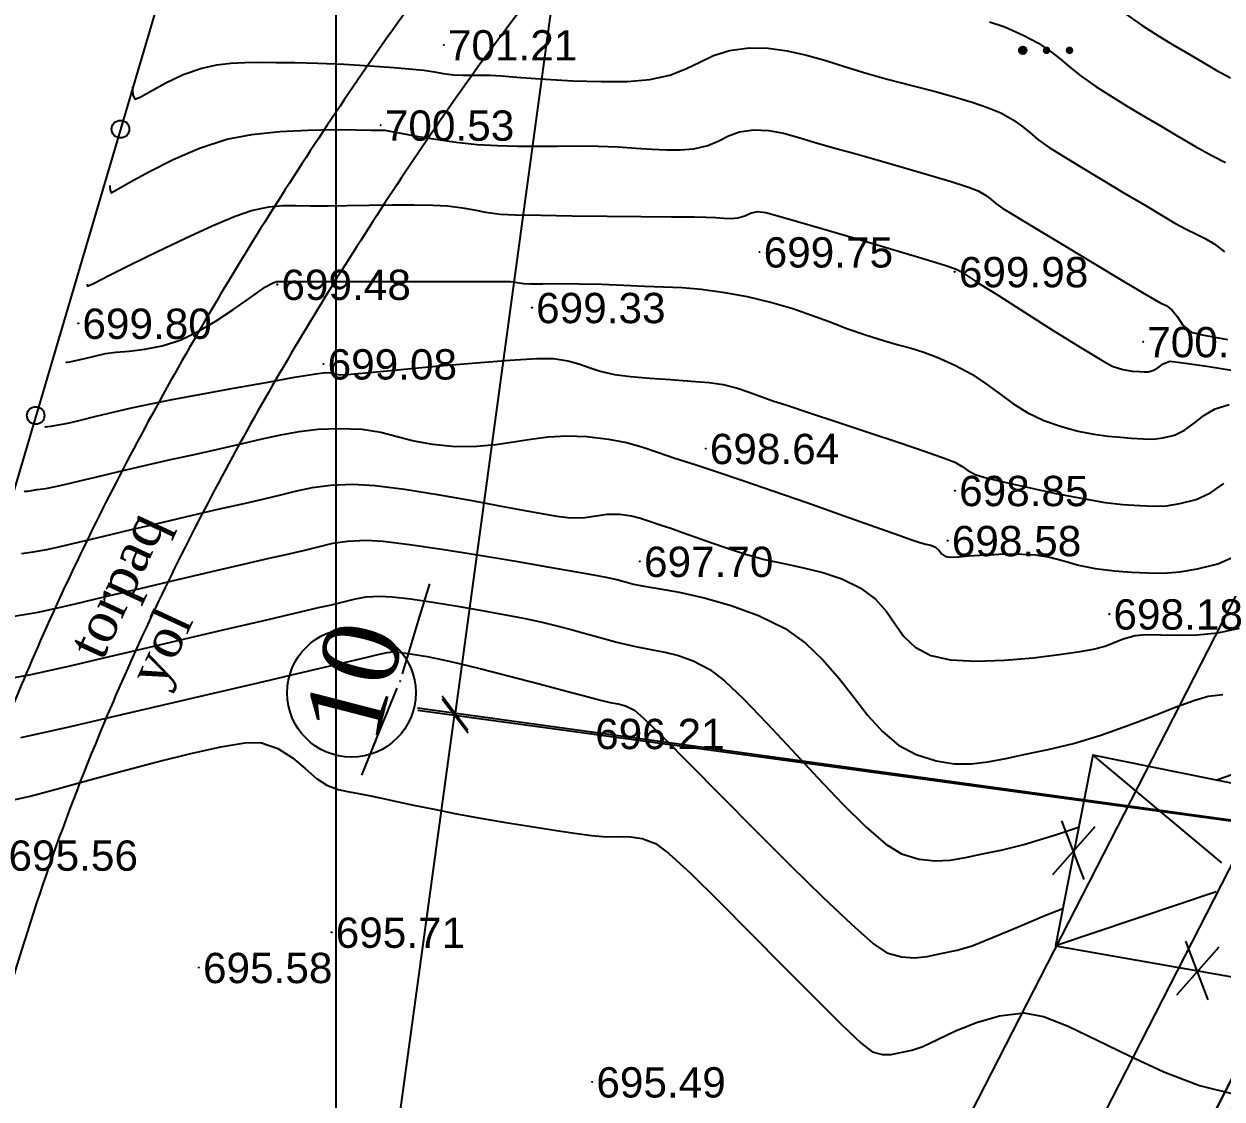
# Model space of a CAD drawing. Header units: feet. Extents: x 3381 to 683417, y 675186 to 4372291.
# Drawn here: x 682630.86 to 682670.4, y 4372001.11 to 4372036.58 of the extents above; entities that cross this region are included whole.
import ezdxf

# ---------------------------------------------------------------- set-up
doc = ezdxf.new("R2010")
doc.units = ezdxf.units.FT
doc.header["$MEASUREMENT"] = 0
doc.header["$PDMODE"] = 34
doc.header["$PDSIZE"] = 0.01
doc.linetypes.add('ACAD_ISO02W100', pattern=[15, 12, -3])
doc.linetypes.add('DUZ', pattern=[0])
doc.layers.get('0').update_dxf_attribs({"linetype": 'CONTINUOUS'})
doc.layers.get('Defpoints').update_dxf_attribs({"linetype": 'CONTINUOUS'})
for name, color, linetype in [('0_Point_Height', 2, 'CONTINUOUS'), ('0_Point_Point', 7, 'CONTINUOUS'), ('col bitkisi', 7, 'CONTINUOUS'), ('Layer8', 7, 'CONTINUOUS'), ('Lep-Stolb', 7, 'CONTINUOUS'), ('Yazilar', 7, 'CONTINUOUS')]:
    doc.layers.add(name, color=color, linetype=linetype)
for name, color, linetype, lineweight in [('ANA HORIZONTAL', 24, 'CONTINUOUS', 30), ('das tikili', 5, 'CONTINUOUS', 0), ('HORIZANTAL', 24, 'CONTINUOUS', 13), ('km setka', 170, 'CONTINUOUS', 15)]:
    doc.layers.add(name, color=color, linetype=linetype, lineweight=lineweight)
doc.styles.get("Standard").update_dxf_attribs({"font": 'arial.ttf', "height": 1.5})
doc.styles.add('style5', font='arialazlat.ttf', dxfattribs={"height": 400})
doc.dimstyles.new('ISO-25', dxfattribs={"dimtxt": 1.5, "dimasz": 1, "dimexe": 1.25, "dimexo": 0.625, "dimtad": 1, "dimtxsty": 'Standard', "dimblk": 'OBLIQUE', "dimcen": 2.5, "dimadec": 0, "dimazin": 0, "dimtfac": 1, "dimtmove": 0, "dimatfit": 3, "dimldrblk": 'OBLIQUE', "dimfxl": 1, "dimarcsym": 0})

# ---------------------------------------------------------------- blocks, each defined once
blk = doc.blocks.new('_Oblique')
at = {"color": 0, "linetype": 'ByBlock', "lineweight": -2}
blk.add_line((-0.5, -0.5), (0.5, 0.5), dxfattribs=at)
blk = doc.blocks.new('*D50')
at = {"color": 0, "lineweight": -2, "transparency": 16777216}
for p, q in [((682682.185, 4372025.104), (682678.574, 4372026.952)), ((682679.687, 4372026.383), (682636.687, 4371942.383)), ((682639.185, 4371941.104), (682635.574, 4371942.952))]:
    blk.add_line(p, q, dxfattribs=at)
at = {"layer": 'Defpoints', "color": 0, "lineweight": 30, "transparency": 16777216}
for p in [(682682.741, 4372024.819), (682636.687, 4371942.383), (682639.741, 4371940.819)]:
    blk.add_point(p, dxfattribs=at)
at = {"color": 0, "lineweight": -2, "transparency": 16777216}
for p, rotation in [((682679.687, 4372026.383), 62.89187712919826), ((682636.687, 4371942.383), 242.8918771291982)]:
    blk.add_blockref('_Oblique', p, dxfattribs=dict(at, rotation=rotation))
at = {"color": 0, "lineweight": 25, "transparency": 16777216, "insert": (682656.475, 4371984.388), "char_height": 1.5, "attachment_point": 5, "rotation": 62.8919}
blk.add_mtext('94,37', dxfattribs=at)
blk = doc.blocks.new('*D72')
at = {"color": 0, "lineweight": -2, "transparency": 16777216}
blk.add_arc((682688.51, 4372009.063), 6.03, 352.2233, 82.2234, dxfattribs=at)
at = {"layer": 'Defpoints', "color": 0, "lineweight": 30, "transparency": 16777216}
for p in [(682698.402, 4372081.499), (682663.719, 4372012.448), (682694.092, 4372011.343), (682698.913, 4372007.642), (682685.859, 4371989.653)]:
    blk.add_point(p, dxfattribs=at)
at = {"color": 0, "lineweight": -2, "transparency": 16777216}
for p, rotation in [((682689.326, 4372015.037), 172.2234362131967), ((682694.484, 4372008.247), 262.2232824030834)]:
    blk.add_blockref('_Oblique', p, dxfattribs=dict(at, rotation=rotation))
at = {"color": 0, "lineweight": 25, "transparency": 16777216, "insert": (682694.419, 4372013.551), "char_height": 1.5, "attachment_point": 5, "rotation": 307.2234}
blk.add_mtext('90°', dxfattribs=at)
blk = doc.blocks.new('*D26')
at = {"color": 0, "lineweight": -2, "transparency": 16777216}
for p, q in [((682677.794, 4372016.966), (682670.881, 4372020.505)), ((682636.947, 4371951.473), (682671.994, 4372019.936)), ((682642.748, 4371948.503), (682635.834, 4371952.042))]:
    blk.add_line(p, q, dxfattribs=at)
at = {"layer": 'Defpoints', "color": 0, "lineweight": 30, "transparency": 16777216}
for p in [(682671.994, 4372019.936), (682678.351, 4372016.681), (682643.304, 4371948.218)]:
    blk.add_point(p, dxfattribs=at)
at = {"color": 0, "lineweight": -2, "transparency": 16777216}
for p, rotation in [((682671.994, 4372019.936), 62.89187712935262), ((682636.947, 4371951.473), 242.8918771293526)]:
    blk.add_blockref('_Oblique', p, dxfattribs=dict(at, rotation=rotation))
at = {"color": 0, "lineweight": 25, "transparency": 16777216, "insert": (682654.465, 4371988.746), "char_height": 1.5, "attachment_point": 5, "rotation": 62.8919}
blk.add_mtext('{\\fArial|b0|i0|c238|p34;77.0}', dxfattribs=at)
blk = doc.blocks.new('*D30')
at = {"color": 0, "lineweight": -2, "transparency": 16777216}
blk.add_arc((682678.63, 4372016.248), 3.912, 242.879, 352.9349, dxfattribs=at)
at = {"layer": 'Defpoints', "color": 0, "lineweight": 30, "transparency": 16777216}
for p in [(682678.63, 4372016.248), (682678.63, 4372016.248), (682679.28, 4372012.391), (682717.144, 4372011.474), (682643.941, 4371948.521)]:
    blk.add_point(p, dxfattribs=at)
at = {"color": 0, "lineweight": -2, "transparency": 16777216}
for p, rotation in [((682682.512, 4372015.767), 82.93491798850536), ((682676.847, 4372012.766), 152.8790077977503)]:
    blk.add_blockref('_Oblique', p, dxfattribs=dict(at, rotation=rotation))
at = {"color": 0, "lineweight": 25, "transparency": 16777216, "insert": (682679.809, 4372014.02), "char_height": 1.5, "attachment_point": 5, "rotation": 27.907}
blk.add_mtext('110°', dxfattribs=at)
blk = doc.blocks.new('*D36')
at = {"color": 0, "lineweight": -2, "transparency": 16777216}
for p, q in [((682638.923, 4371969.06), (682645.089, 4372013.838)), ((682694.618, 4372007.018), (682643.85, 4372014.008)), ((682688.453, 4371962.24), (682637.685, 4371969.23))]:
    blk.add_line(p, q, dxfattribs=at)
at = {"layer": 'Defpoints', "color": 0, "lineweight": 30, "transparency": 16777216}
for p in [(682645.089, 4372013.838), (682695.237, 4372006.933), (682689.072, 4371962.155)]:
    blk.add_point(p, dxfattribs=at)
at = {"color": 0, "lineweight": -2, "transparency": 16777216}
for p, rotation in [((682645.089, 4372013.838), 82.16029596032769), ((682638.923, 4371969.06), 262.1602959603277)]:
    blk.add_blockref('_Oblique', p, dxfattribs=dict(at, rotation=rotation))
at = {"color": 0, "lineweight": 25, "transparency": 16777216, "insert": (682640.494, 4371991.657), "char_height": 1.5, "attachment_point": 5, "rotation": 82.1603}
blk.add_mtext('45,2', dxfattribs=at)
blk = doc.blocks.new('*D37')
at = {"color": 0, "lineweight": -2, "transparency": 16777216}
for p, q in [((682645.096, 4372013.756), (682653.535, 4372075.79)), ((682693.059, 4372070.413), (682652.297, 4372075.959)), ((682684.62, 4372008.379), (682643.858, 4372013.925))]:
    blk.add_line(p, q, dxfattribs=at)
at = {"layer": 'Defpoints', "color": 0, "lineweight": 30, "transparency": 16777216}
for p in [(682653.535, 4372075.79), (682693.679, 4372070.329), (682685.239, 4372008.295)]:
    blk.add_point(p, dxfattribs=at)
at = {"color": 0, "lineweight": -2, "transparency": 16777216}
for p, rotation in [((682653.535, 4372075.79), 82.25296880644238), ((682645.096, 4372013.756), 262.2529688064424)]:
    blk.add_blockref('_Oblique', p, dxfattribs=dict(at, rotation=rotation))
at = {"color": 0, "lineweight": 25, "transparency": 16777216, "insert": (682647.938, 4372044.961), "char_height": 1.5, "attachment_point": 5, "rotation": 82.253}
blk.add_mtext('{\\fArial|b0|i0|c238|p34;62.50}', dxfattribs=at)

msp = doc.modelspace()

# ---------------------------------------------------------------- hatches: boundary and pattern name
at = {"lineweight": 25}
h = msp.add_hatch(dxfattribs=at)
h.set_pattern_fill('GRASS', color=3)
h.set_pattern_definition([(90, (1845.1116, -2920.28305), (-0.707106781, 0.707106781), [0.1875, -1.226713563]), (45, (1845.1116, -2920.283), (-0.70710678119, 0.70710678119), [0.1875, -0.8125]), (135, (1845.1116, -2920.283), (-0.70710678119, -0.70710678119), [0.1875, -0.8125])])
edge = h.paths.add_edge_path(flags=16)
edge.add_arc((682658.082, 4371956.212), 3.56, 0, 360)
edge = h.paths.add_edge_path()
edge.add_line((682660.874, 4371958.42), (682665.412, 4371957.812))
edge.add_line((682665.412, 4371957.812), (682665.799, 4371960.701))
edge.add_line((682665.799, 4371960.701), (682658.472, 4371961.691))
edge.add_line((682658.472, 4371961.691), (682660.613, 4371977.547))
edge.add_line((682660.613, 4371977.547), (682668.986, 4371976.416))
edge.add_line((682668.986, 4371976.416), (682669.713, 4371981.799))
edge.add_line((682669.713, 4371981.799), (682665.061, 4371982.471))
edge.add_line((682665.061, 4371982.471), (682665.875, 4371988.112))
edge.add_line((682665.875, 4371988.112), (682673.997, 4371986.959))
edge.add_line((682673.997, 4371986.959), (682677.743, 4372014.074))
edge.add_line((682677.743, 4372014.074), (682677.836, 4372014.764))
edge.add_line((682677.836, 4372014.764), (682677.566, 4372014.27))
edge.add_line((682677.566, 4372014.27), (682640.028, 4371940.941))
edge.add_line((682640.028, 4371940.941), (682731.623, 4371913.064))
edge.add_line((682731.623, 4371913.064), (682763.481, 4371993.705))
edge.add_line((682763.481, 4371993.705), (682756.37, 4371996.426))
edge.add_line((682756.37, 4371996.426), (682754.616, 4371991.842))
edge.add_line((682754.616, 4371991.842), (682746.252, 4371994.776))
edge.add_arc((682905.681, 4371929.891), 172.127, 157.85455, 159.31778)
edge.add_line((682744.647, 4371990.683), (682758.012, 4371988.887))
edge.add_line((682758.012, 4371988.887), (682757.27, 4371983.639))
edge.add_line((682757.27, 4371983.639), (682743.941, 4371985.446))
edge.add_arc((682744.241, 4371982.305), 3.155, 95.4615, 167.5925)
edge.add_line((682741.16, 4371982.983), (682741.16, 4371982.028))
edge.add_line((682741.16, 4371982.028), (682742.827, 4371982.421))
edge.add_line((682742.827, 4371982.421), (682748.418, 4371981.442))
edge.add_line((682748.418, 4371981.442), (682746.468, 4371968.259))
edge.add_line((682746.468, 4371968.259), (682746.249, 4371968.259))
edge.add_line((682746.249, 4371968.259), (682741.16, 4371968.976))
edge.add_line((682741.16, 4371968.976), (682741.771, 4371974.344))
edge.add_line((682741.771, 4371974.344), (682746.874, 4371973.645))
edge.add_line((682746.874, 4371973.645), (682747.225, 4371976.207))
edge.add_line((682747.225, 4371976.207), (682742.045, 4371976.917))
edge.add_line((682742.045, 4371976.917), (682742.641, 4371982.005))
edge.add_line((682742.641, 4371982.005), (682741.06, 4371981.796))
edge.add_line((682741.06, 4371981.796), (682739.004, 4371965.83))
edge.add_line((682739.004, 4371965.83), (682747.74, 4371964.621))
edge.add_line((682747.74, 4371964.621), (682746.909, 4371957.265))
edge.add_line((682746.909, 4371957.265), (682738.126, 4371958.481))
edge.add_line((682738.126, 4371958.481), (682737.747, 4371955.83))
edge.add_line((682737.747, 4371955.83), (682731.62, 4371956.634))
edge.add_arc((682731.183, 4371946.643), 10, 87.4993, 110.7786)
edge.add_line((682727.636, 4371955.993), (682737.385, 4371954.567))
edge.add_line((682737.385, 4371954.567), (682736.758, 4371951.072))
edge.add_line((682736.758, 4371951.072), (682733.448, 4371951.598))
edge.add_line((682733.448, 4371951.598), (682733.841, 4371954.672))
edge.add_line((682733.841, 4371954.672), (682731.31, 4371955.007))
edge.add_line((682731.31, 4371955.007), (682730.905, 4371951.945))
edge.add_line((682730.905, 4371951.945), (682727.581, 4371952.385))
edge.add_line((682727.581, 4371952.385), (682727.933, 4371955.482))
edge.add_line((682727.933, 4371955.482), (682727.139, 4371955.789))
edge.add_arc((682731.353, 4371946.431), 10.263, 114.2395, 179.0096)
edge.add_line((682721.091, 4371946.608), (682720.741, 4371943.972))
edge.add_line((682720.741, 4371943.972), (682717.755, 4371944.299))
edge.add_line((682717.755, 4371944.299), (682716.874, 4371939.436))
edge.add_line((682716.874, 4371939.436), (682708.165, 4371940.649))
edge.add_line((682708.165, 4371940.649), (682708.852, 4371945.55))
edge.add_line((682708.852, 4371945.55), (682701.926, 4371946.469))
edge.add_line((682701.926, 4371946.469), (682702.361, 4371949.743))
edge.add_arc((682699.387, 4371950.138), 3, 352.4412, 442.1402)
edge.add_line((682699.797, 4371953.11), (682687.911, 4371954.75))
edge.add_line((682687.911, 4371954.75), (682686.64, 4371945.333))
edge.add_line((682686.64, 4371945.333), (682679.337, 4371946.312))
edge.add_line((682679.337, 4371946.312), (682680.591, 4371955.761))
edge.add_line((682680.591, 4371955.761), (682677.575, 4371956.183))
edge.add_line((682677.575, 4371956.183), (682676.314, 4371946.678))
edge.add_line((682676.314, 4371946.678), (682674.884, 4371946.953))
edge.add_line((682674.884, 4371946.953), (682664.163, 4371948.496))
edge.add_line((682664.163, 4371948.496), (682665.212, 4371956.326))
edge.add_line((682665.212, 4371956.326), (682661.592, 4371956.811))
edge.add_arc((682658.082, 4371956.212), 3.56, 9.688, 38.3434)
at = {"layer": 'col bitkisi', "lineweight": 25, "ltscale": 1.5}
h = msp.add_hatch(color=256, dxfattribs=at)
edge = h.paths.add_edge_path()
edge.add_arc((682663.827, 4372035.712), 0.125, 0, 360)
h = msp.add_hatch(color=256, dxfattribs=at)
edge = h.paths.add_edge_path()
edge.add_arc((682664.61, 4372035.712), 0.125, 0, 360)
h = msp.add_hatch(color=256, dxfattribs=at)
edge = h.paths.add_edge_path()
edge.add_arc((682665.368, 4372035.712), 0.125, 0, 360)

# ---------------------------------------------------------------- linework, layer by layer
at = {"linetype": 'Continuous', "lineweight": 25}
msp.add_line((682635.608, 4372038.374, 701.692), (682626.372, 4372007.184, 695.222), dxfattribs=at)
at = {"color": 222, "linetype": 'ACAD_ISO02W100', "lineweight": 25}
msp.add_line((682698.751, 4372006.461), (682663.556, 4372011.267), dxfattribs=at)
at = {"color": 1, "lineweight": 25}
for p, q in [((682664.815, 4372008.515), (682666.218, 4372010.104)), ((682665.107, 4372010.285, 697.5), (682665.844, 4372008.352)), ((682668.909, 4372004.545), (682670.311, 4372006.134)), ((682669.201, 4372006.315, 697.5), (682669.937, 4372004.382))]:
    msp.add_line(p, q, dxfattribs=at)
at = {"color": 7, "lineweight": 25}
for points in [[(682751.627, 4371998.67), (682764.001, 4371993.934), (682731.859, 4371912.574), (682639.454, 4371940.698), (682682.645, 4372025.07), (682742.284, 4372002.245)], [(682742.393, 4372001.805), (682742.568, 4372002.166), (682717.245, 4372011.848), (682678.351, 4372016.681), (682643.305, 4371948.218), (682740.854, 4371935.23), (682756.631, 4371975.146), (682756.272, 4371975.288), (682740.595, 4371935.683), (682643.941, 4371948.521), (682678.63, 4372016.248), (682717.144, 4372011.474), (682742.393, 4372001.805)]]:
    msp.add_lwpolyline(points, dxfattribs=at)
at = {"linetype": 'Continuous', "lineweight": 25}
for centre in [(682634.049, 4372033.11, 700.6), (682631.252, 4372023.663, 698.64)]:
    msp.add_circle(centre, 0.291, dxfattribs=at)
at = {"color": 7, "linetype": 'DUZ', "lineweight": 25}
msp.add_circle((682641.672, 4372014.513), 2.121, dxfattribs=at)
at = {"linetype": 'Continuous', "lineweight": 25}
for points, knots in [([(682696.471, 4372126.259), (682692.531, 4372122.496), (682692.002, 4372122.445), (682690.413, 4372122.286), (682689.35, 4372122.169), (682686.398, 4372121.762), (682684.521, 4372121.408), (682681.743, 4372120.53), (682680.792, 4372120.16), (682679.301, 4372119.422), (682678.741, 4372119.106), (682677.581, 4372118.35), (682676.993, 4372117.903), (682675.878, 4372116.954), (682675.348, 4372116.45), (682674.106, 4372115.179), (682673.416, 4372114.392), (682672.305, 4372113.074), (682671.871, 4372112.544), (682671.015, 4372111.498), (682670.59, 4372110.977), (682669.324, 4372109.422), (682668.491, 4372108.394), (682666.012, 4372105.326), (682664.384, 4372103.303), (682661.475, 4372099.708), (682660.199, 4372098.138), (682658.163, 4372095.659), (682657.422, 4372094.761), (682655.989, 4372093.04), (682655.3, 4372092.217), (682654.072, 4372090.763), (682653.538, 4372090.134), (682652.169, 4372088.533), (682651.295, 4372087.528), (682649.863, 4372085.586), (682649.277, 4372084.676), (682648.511, 4372083.023), (682648.262, 4372082.319), (682648.029, 4372081.197), (682647.974, 4372080.804), (682647.926, 4372080.01), (682647.931, 4372079.614), (682648.051, 4372078.014), (682648.366, 4372076.841), (682649.079, 4372074.997), (682649.415, 4372074.29), (682650.141, 4372072.954), (682650.532, 4372072.322), (682651.82, 4372070.4), (682652.767, 4372069.206), (682654.231, 4372067.272), (682654.782, 4372066.522), (682655.783, 4372064.99), (682656.231, 4372064.213), (682656.901, 4372062.743), (682657.142, 4372062.056), (682657.488, 4372060.62), (682657.592, 4372059.879), (682657.67, 4372058.282), (682657.624, 4372057.428), (682657.36, 4372055.748), (682657.143, 4372054.917), (682656.348, 4372052.683), (682655.616, 4372051.33), (682654.143, 4372049.183), (682653.489, 4372048.355), (682652.099, 4372046.747), (682651.36, 4372045.964), (682649.858, 4372044.412), (682649.096, 4372043.643), (682647.774, 4372042.259), (682647.21, 4372041.651), (682646.115, 4372040.398), (682645.586, 4372039.759), (682644.047, 4372037.812), (682643.082, 4372036.475), (682641.382, 4372034.011), (682640.634, 4372032.89), (682639.165, 4372030.621), (682638.446, 4372029.475), (682636.346, 4372026.001), (682635.019, 4372023.637), (682632.623, 4372018.948), (682631.544, 4372016.628), (682629.88, 4372012.603), (682629.244, 4372010.919), (682628.086, 4372007.513), (682627.563, 4372005.796), (682626.55, 4372002.168), (682626.068, 4372000.255), (682625.284, 4371996.963), (682624.969, 4371995.586), (682624.356, 4371992.821), (682624.061, 4371991.433), (682623.636, 4371989.26), (682623.49, 4371988.485), (682623.252, 4371987.085), (682623.156, 4371986.466), (682622.916, 4371984.502), (682622.841, 4371983.158), (682622.843, 4371980.142), (682622.965, 4371978.47), (682623.405, 4371975.178), (682623.721, 4371973.559), (682624.361, 4371970.843), (682624.654, 4371969.735), (682625.219, 4371967.737), (682625.485, 4371966.844), (682625.978, 4371965.23), (682626.204, 4371964.5), (682626.7, 4371963.026), (682626.969, 4371962.286), (682627.425, 4371961.195), (682627.582, 4371960.842), (682628.084, 4371959.788), (682628.445, 4371959.127), (682629.126, 4371957.857), (682629.446, 4371957.248), (682629.845, 4371956.346), (682629.966, 4371956.042), (682630.153, 4371955.488), (682630.223, 4371955.241), (682630.346, 4371954.717), (682630.398, 4371954.444), (682630.532, 4371953.608), (682630.595, 4371953.017), (682628.41, 4371948.604)], [0, 0, 0, 0, 1.504182, 1.504182, 4.512547, 4.512547, 9.897023, 9.897023, 12.795834, 12.795834, 14.604059, 14.604059, 16.662244, 16.662244, 18.72043, 18.72043, 21.69221, 21.69221, 23.690537, 23.690537, 25.688865, 25.688865, 29.68552, 29.68552, 37.678831, 37.678831, 43.858623, 43.858623, 47.338723, 47.338723, 50.479181, 50.479181, 52.843093, 52.843093, 56.452422, 56.452422, 59.343353, 59.343353, 61.301717, 61.301717, 62.310714, 62.310714, 63.319712, 63.319712, 66.426739, 66.426739, 68.50177, 68.50177, 70.576802, 70.576802, 75.092259, 75.092259, 77.984383, 77.984383, 80.876507, 80.876507, 83.368148, 83.368148, 85.859789, 85.859789, 88.693846, 88.693846, 91.527902, 91.527902, 96.504404, 96.504404, 99.813748, 99.813748, 103.123092, 103.123092, 106.359907, 106.359907, 108.778682, 108.778682, 111.197456, 111.197456, 116.035005, 116.035005, 120.025858, 120.025858, 124.016711, 124.016711, 131.998417, 131.998417, 139.538843, 139.538843, 144.840516, 144.840516, 150.142189, 150.142189, 155.992549, 155.992549, 160.212599, 160.212599, 164.43265, 164.43265, 166.77754, 166.77754, 168.584028, 168.584028, 172.423705, 172.423705, 177.221179, 177.221179, 182.018653, 182.018653, 185.384546, 185.384546, 188.140377, 188.140377, 190.397291, 190.397291, 192.654204, 192.654204, 193.73589, 193.73589, 195.899262, 195.899262, 198.062634, 198.062634, 199.190084, 199.190084, 200.13488, 200.13488, 201.079676, 201.079676, 202.923933, 202.923933, 202.923933, 202.923933]), ([(682700.374, 4372119.789), (682692.812, 4372119.509), (682692.282, 4372119.458), (682690.704, 4372119.3), (682689.667, 4372119.185), (682686.867, 4372118.797), (682685.159, 4372118.466), (682682.741, 4372117.698), (682681.933, 4372117.379), (682680.684, 4372116.757), (682680.215, 4372116.489), (682679.067, 4372115.731), (682678.396, 4372115.185), (682677.086, 4372113.961), (682676.448, 4372113.285), (682675.185, 4372111.85), (682674.559, 4372111.09), (682672.412, 4372108.469), (682670.933, 4372106.644), (682668.005, 4372103.018), (682666.556, 4372101.218), (682662.169, 4372095.795), (682659.192, 4372092.153), (682655.473, 4372087.78), (682654.989, 4372087.218), (682654.047, 4372086.108), (682653.591, 4372085.558), (682652.604, 4372084.27), (682652.106, 4372083.534), (682651.42, 4372082.215), (682651.193, 4372081.629), (682651.004, 4372080.789), (682650.966, 4372080.529), (682650.929, 4372080), (682650.931, 4372079.724), (682651.015, 4372078.615), (682651.246, 4372077.712), (682651.797, 4372076.286), (682652.042, 4372075.757), (682652.579, 4372074.737), (682652.873, 4372074.242), (682653.957, 4372072.562), (682654.849, 4372071.416), (682656.368, 4372069.425), (682656.981, 4372068.609), (682658.15, 4372066.873), (682658.706, 4372065.955), (682659.452, 4372064.401), (682659.699, 4372063.806), (682660.109, 4372062.571), (682660.27, 4372061.94), (682660.627, 4372060.026), (682660.696, 4372058.721), (682660.526, 4372056.32), (682660.325, 4372055.225), (682659.723, 4372053.114), (682659.322, 4372052.095), (682658.368, 4372050.156), (682657.816, 4372049.235), (682656.436, 4372047.22), (682655.572, 4372046.155), (682653.788, 4372044.149), (682652.867, 4372043.204), (682651.201, 4372041.497), (682650.451, 4372040.731), (682649.274, 4372039.456), (682648.829, 4372038.953), (682647.957, 4372037.917), (682647.531, 4372037.388), (682646.277, 4372035.772), (682645.472, 4372034.655), (682643.946, 4372032.446), (682643.219, 4372031.359), (682641.798, 4372029.17), (682641.103, 4372028.065), (682639.073, 4372024.722), (682637.793, 4372022.454), (682635.416, 4372017.838), (682634.32, 4372015.491), (682632.666, 4372011.488), (682632.049, 4372009.854), (682630.927, 4372006.546), (682630.418, 4372004.869), (682629.421, 4372001.287), (682628.941, 4371999.377), (682628.17, 4371996.124), (682627.864, 4371994.784), (682627.272, 4371992.111), (682626.989, 4371990.776), (682626.574, 4371988.65), (682626.424, 4371987.855), (682626.191, 4371986.467), (682626.102, 4371985.87), (682625.965, 4371984.676), (682625.916, 4371984.076), (682625.821, 4371982.268), (682625.83, 4371981.052), (682626.019, 4371977.919), (682626.299, 4371976.01), (682627.089, 4371972.203), (682627.596, 4371970.304), (682628.342, 4371967.763), (682628.536, 4371967.122), (682628.929, 4371965.844), (682629.127, 4371965.215), (682629.522, 4371964.053), (682629.717, 4371963.517), (682630.068, 4371962.643), (682630.216, 4371962.298), (682630.498, 4371961.691), (682630.63, 4371961.425), (682630.909, 4371960.881), (682631.056, 4371960.606), (682631.507, 4371959.765), (682631.823, 4371959.186), (682632.348, 4371958.114), (682632.565, 4371957.634), (682632.884, 4371956.791), (682633.002, 4371956.438), (682633.199, 4371955.719), (682633.277, 4371955.362), (682633.471, 4371954.304), (682633.548, 4371953.615), (682633.626, 4371952.873), (682633.635, 4371952.792), (682635.369, 4371948.48)], [0, 0, 0, 0, 1.519576, 1.519576, 4.558728, 4.558728, 9.930594, 9.930594, 12.837598, 12.837598, 14.698947, 14.698947, 17.596272, 17.596272, 20.493598, 20.493598, 23.430765, 23.430765, 30.540606, 30.540606, 37.650448, 37.650448, 51.870131, 51.870131, 53.943342, 53.943342, 56.016553, 56.016553, 58.839775, 58.839775, 61.186701, 61.186701, 62.257023, 62.257023, 63.327345, 63.327345, 66.426341, 66.426341, 68.26825, 68.26825, 70.110159, 70.110159, 74.62153, 74.62153, 77.595, 77.595, 80.568471, 80.568471, 82.304355, 82.304355, 84.04024, 84.04024, 87.512009, 87.512009, 90.504027, 90.504027, 93.496045, 93.496045, 96.488063, 96.488063, 100.372173, 100.372173, 104.256283, 104.256283, 107.517701, 107.517701, 109.618427, 109.618427, 111.719153, 111.719153, 115.920605, 115.920605, 119.858792, 119.858792, 123.796978, 123.796978, 131.673352, 131.673352, 139.553481, 139.553481, 144.894421, 144.894421, 150.235361, 150.235361, 156.190392, 156.190392, 160.321983, 160.321983, 164.453574, 164.453574, 166.899961, 166.899961, 168.797126, 168.797126, 170.694291, 170.694291, 174.488621, 174.488621, 180.488906, 180.488906, 186.48919, 186.48919, 188.508696, 188.508696, 190.528201, 190.528201, 192.322947, 192.322947, 193.52533, 193.52533, 194.478712, 194.478712, 195.432094, 195.432094, 197.338858, 197.338858, 198.784376, 198.784376, 199.759029, 199.759029, 200.733681, 200.733681, 202.682985, 202.682985, 202.923933, 202.923933, 202.923933, 202.923933])]:
    msp.add_open_spline(points, degree=3, knots=knots, dxfattribs=at)
at = {"layer": '0_Point_Point', "lineweight": 25}
for p in [(682644.719, 4372035.89, 701.214), (682642.637, 4372033.242, 700.534), (682655.138, 4372029.059, 699.754), (682661.581, 4372028.407, 699.981), (682639.225, 4372027.989, 699.481), (682647.629, 4372027.223, 699.328), (682632.657, 4372026.704, 699.802), (682667.797, 4372026.098, 700.225), (682640.749, 4372025.364, 699.076), (682653.362, 4372022.573, 698.637), (682661.589, 4372021.186, 698.853), (682661.348, 4372019.534, 698.58), (682651.19, 4372018.849, 697.697), (682666.682, 4372017.113, 698.176), (682643.28, 4372014.898, 696.239), (682649.578, 4372013.169, 696.212), (682641.016, 4372006.612, 695.714), (682636.636, 4372005.448, 695.582), (682649.617, 4372001.674, 695.487)]:
    msp.add_point(p, dxfattribs=at)
at = {"layer": 'ANA HORIZONTAL', "color": 32, "lineweight": 25, "elevation": 697.5}
msp.add_lwpolyline([(682630.455, 4372017.028), (682630.871, 4372017.094), (682631.333, 4372017.177), (682631.789, 4372017.275), (682632.559, 4372017.452), (682633.557, 4372017.686), (682634.697, 4372017.955), (682635.894, 4372018.237), (682637.06, 4372018.512), (682638.111, 4372018.758), (682638.96, 4372018.954), (682639.52, 4372019.077), (682640.129, 4372019.216), (682640.613, 4372019.343), (682641.057, 4372019.446), (682641.543, 4372019.519), (682642.155, 4372019.55), (682642.724, 4372019.514), (682643.589, 4372019.409), (682644.656, 4372019.254), (682645.833, 4372019.067), (682647.027, 4372018.867), (682648.146, 4372018.674), (682649.096, 4372018.505), (682649.786, 4372018.379), (682650.121, 4372018.315), (682650.429, 4372018.247), (682650.672, 4372018.181), (682650.976, 4372018.096), (682651.27, 4372018.041), (682651.793, 4372017.957), (682652.492, 4372017.831), (682653.313, 4372017.648), (682654.203, 4372017.396), (682655.11, 4372017.062), (682655.98, 4372016.631), (682656.656, 4372016.155), (682657.242, 4372015.595), (682657.764, 4372014.988), (682658.248, 4372014.367), (682658.718, 4372013.77), (682659.2, 4372013.232), (682659.72, 4372012.788), (682660.304, 4372012.474), (682660.971, 4372012.266), (682661.566, 4372012.17), (682662.123, 4372012.166), (682662.678, 4372012.232), (682663.263, 4372012.347), (682663.912, 4372012.491), (682664.659, 4372012.641), (682665.505, 4372012.839), (682666.398, 4372013.114), (682667.29, 4372013.431), (682668.137, 4372013.754), (682668.891, 4372014.047), (682669.508, 4372014.275), (682669.939, 4372014.401), (682670.429, 4372014.453)], dxfattribs=at)
at = {"layer": 'col bitkisi', "lineweight": 25, "ltscale": 1.5}
msp.add_circle((682663.827, 4372035.712), 0.125, dxfattribs=at)
at = {"layer": 'das tikili', "color": 32, "lineweight": 25}
for points in [[(682677.074, 4372010.245), (682666.135, 4372012.455), (682664.903, 4372006.17), (682675.993, 4372004.221)], [(682666.135, 4372012.455), (682670.386, 4372008.904)], [(682670.206, 4372007.946), (682664.903, 4372006.17)]]:
    msp.add_lwpolyline(points, dxfattribs=at)
at = {"layer": 'HORIZANTAL', "color": 32, "linetype": 'Continuous', "lineweight": 25}
for points, elevation in [([(682662.723, 4372036.657), (682663.23, 4372036.486), (682663.841, 4372036.217), (682664.341, 4372035.946), (682664.729, 4372035.687), (682665.058, 4372035.426), (682665.383, 4372035.153), (682665.756, 4372034.855), (682666.232, 4372034.521), (682666.771, 4372034.175), (682667.306, 4372033.846), (682667.843, 4372033.526), (682668.388, 4372033.206), (682668.947, 4372032.879), (682669.528, 4372032.537), (682670.067, 4372032.237), (682670.521, 4372032.012)], 701.5), ([(682667.212, 4372036.915), (682667.763, 4372036.533), (682668.319, 4372036.176), (682668.767, 4372035.902), (682669.181, 4372035.659), (682669.636, 4372035.396), (682670.207, 4372035.062), (682670.682, 4372034.802)], 702), ([(682634.442, 4372034.516), (682634.446, 4372034.484), (682634.449, 4372034.396), (682634.458, 4372034.244), (682634.528, 4372034.101), (682634.699, 4372034.163), (682635.055, 4372034.364), (682635.546, 4372034.637), (682636.124, 4372034.913), (682636.74, 4372035.124), (682637.231, 4372035.228), (682637.691, 4372035.287), (682638.15, 4372035.313), (682638.637, 4372035.317), (682639.18, 4372035.312), (682639.808, 4372035.308), (682640.566, 4372035.292), (682641.42, 4372035.253), (682642.282, 4372035.2), (682643.068, 4372035.143), (682643.691, 4372035.092), (682644.064, 4372035.057), (682644.417, 4372035.006), (682644.696, 4372034.952), (682645.049, 4372034.907), (682645.347, 4372034.89), (682645.614, 4372034.888), (682645.897, 4372034.891), (682646.246, 4372034.889), (682646.627, 4372034.866), (682647.262, 4372034.818), (682648.072, 4372034.761), (682648.981, 4372034.709), (682649.909, 4372034.679), (682650.78, 4372034.685), (682651.514, 4372034.745), (682652.174, 4372034.891), (682652.702, 4372035.096), (682653.164, 4372035.324), (682653.624, 4372035.54), (682654.148, 4372035.708), (682654.8, 4372035.793), (682655.429, 4372035.778), (682656.055, 4372035.692), (682656.685, 4372035.551), (682657.324, 4372035.371), (682657.978, 4372035.168), (682658.654, 4372034.959), (682659.356, 4372034.761), (682660.161, 4372034.552), (682660.899, 4372034.36), (682661.565, 4372034.18), (682662.155, 4372034.005), (682662.667, 4372033.829), (682663.097, 4372033.646), (682663.491, 4372033.429), (682663.786, 4372033.22), (682664.044, 4372033.007), (682664.328, 4372032.774), (682664.701, 4372032.508), (682665.123, 4372032.242), (682665.716, 4372031.879), (682666.413, 4372031.46), (682667.143, 4372031.024), (682667.839, 4372030.61), (682668.431, 4372030.26), (682668.849, 4372030.012), (682669.236, 4372029.8), (682669.554, 4372029.645), (682669.842, 4372029.501), (682670.138, 4372029.322), (682670.483, 4372029.06)], 701), ([(682633.697, 4372031.256), (682633.699, 4372031.24), (682633.703, 4372031.19), (682633.712, 4372031.098), (682633.747, 4372031.014), (682633.922, 4372031.106), (682634.36, 4372031.361), (682635.003, 4372031.719), (682635.79, 4372032.115), (682636.662, 4372032.488), (682637.558, 4372032.776), (682638.388, 4372032.932), (682639.305, 4372033.029), (682640.233, 4372033.079), (682641.095, 4372033.095), (682641.816, 4372033.091), (682642.319, 4372033.079), (682642.527, 4372033.073), (682642.653, 4372033.076), (682642.778, 4372033.073), (682642.938, 4372033.044), (682643.302, 4372032.975), (682643.821, 4372032.881), (682644.446, 4372032.778), (682645.129, 4372032.682), (682645.821, 4372032.609), (682646.491, 4372032.568), (682647.149, 4372032.55), (682647.802, 4372032.548), (682648.459, 4372032.553), (682649.127, 4372032.557), (682649.814, 4372032.55), (682650.472, 4372032.524), (682651.056, 4372032.486), (682651.581, 4372032.448), (682652.064, 4372032.423), (682652.521, 4372032.424), (682652.968, 4372032.463), (682653.432, 4372032.573), (682653.793, 4372032.728), (682654.119, 4372032.89), (682654.477, 4372033.023), (682654.935, 4372033.091), (682655.443, 4372033.071), (682655.932, 4372032.98), (682656.439, 4372032.837), (682657.004, 4372032.661), (682657.664, 4372032.473), (682658.281, 4372032.306), (682659.049, 4372032.092), (682659.889, 4372031.851), (682660.72, 4372031.607), (682661.461, 4372031.382), (682662.032, 4372031.197), (682662.353, 4372031.076), (682662.595, 4372030.938), (682662.77, 4372030.805), (682662.941, 4372030.662), (682663.17, 4372030.496), (682663.551, 4372030.261), (682664.279, 4372029.82), (682665.214, 4372029.257), (682666.212, 4372028.658), (682667.132, 4372028.107), (682667.832, 4372027.689), (682668.171, 4372027.487), (682668.385, 4372027.374), (682668.557, 4372027.287), (682668.75, 4372027.149), (682668.935, 4372026.918), (682669.111, 4372026.648), (682669.381, 4372026.408), (682669.741, 4372026.32), (682670.586, 4372026.166)], 700.5), ([(682632.952, 4372027.995), (682632.953, 4372027.987), (682632.96, 4372027.951), (682632.966, 4372027.927), (682633.156, 4372028.023), (682633.662, 4372028.279), (682634.397, 4372028.646), (682635.27, 4372029.075), (682636.194, 4372029.517), (682637.079, 4372029.922), (682637.836, 4372030.242), (682638.376, 4372030.427), (682638.943, 4372030.543), (682639.406, 4372030.587), (682639.839, 4372030.588), (682640.315, 4372030.576), (682640.907, 4372030.578), (682641.535, 4372030.594), (682642.255, 4372030.606), (682643.007, 4372030.612), (682643.729, 4372030.611), (682644.363, 4372030.6), (682644.847, 4372030.577), (682645.339, 4372030.52), (682645.72, 4372030.446), (682646.1, 4372030.372), (682646.592, 4372030.311), (682647.089, 4372030.289), (682647.917, 4372030.27), (682648.961, 4372030.254), (682650.106, 4372030.24), (682651.237, 4372030.229), (682652.236, 4372030.221), (682652.99, 4372030.215), (682653.383, 4372030.21), (682653.698, 4372030.196), (682653.965, 4372030.177), (682654.201, 4372030.167), (682654.423, 4372030.182), (682654.657, 4372030.251), (682654.839, 4372030.339), (682655.071, 4372030.389), (682655.346, 4372030.364), (682655.626, 4372030.287), (682655.971, 4372030.185), (682656.397, 4372030.064), (682657.224, 4372029.823), (682658.289, 4372029.51), (682659.425, 4372029.174), (682660.467, 4372028.862), (682661.25, 4372028.623), (682661.609, 4372028.505), (682661.778, 4372028.418), (682661.905, 4372028.333), (682662.065, 4372028.227), (682662.37, 4372028.034), (682663.023, 4372027.617), (682663.888, 4372027.067), (682664.831, 4372026.471), (682665.718, 4372025.917), (682666.412, 4372025.495), (682666.779, 4372025.293), (682667.133, 4372025.183), (682667.438, 4372025.131), (682667.675, 4372025.112), (682667.835, 4372025.102), (682667.965, 4372025.107), (682668.118, 4372025.143), (682668.287, 4372025.238), (682668.457, 4372025.367), (682668.679, 4372025.456), (682669.034, 4372025.417), (682669.903, 4372025.288), (682671.192, 4372025.084)], 700), ([(682632.243, 4372025.417), (682632.257, 4372025.419), (682632.297, 4372025.425), (682632.376, 4372025.437), (682632.483, 4372025.454), (682632.617, 4372025.486), (682632.87, 4372025.548), (682633.198, 4372025.625), (682633.557, 4372025.704), (682633.9, 4372025.75), (682634.339, 4372025.789), (682634.853, 4372025.849), (682635.422, 4372025.959), (682636.023, 4372026.147), (682636.575, 4372026.409), (682637.171, 4372026.762), (682637.754, 4372027.147), (682638.265, 4372027.506), (682638.645, 4372027.781), (682638.836, 4372027.913), (682639.069, 4372028.026), (682639.194, 4372028.079), (682639.287, 4372028.084), (682639.61, 4372028.085), (682640.456, 4372028.086), (682641.653, 4372028.087), (682643.031, 4372028.089), (682644.418, 4372028.089), (682645.642, 4372028.089), (682646.532, 4372028.086), (682646.917, 4372028.082), (682647.077, 4372028.061), (682647.204, 4372028.035), (682647.364, 4372028.014), (682647.576, 4372028.01), (682647.983, 4372028.011), (682648.539, 4372028.013), (682649.201, 4372028.009), (682649.923, 4372027.994), (682650.661, 4372027.965), (682651.347, 4372027.934), (682651.973, 4372027.912), (682652.582, 4372027.882), (682653.217, 4372027.827), (682653.92, 4372027.734), (682654.734, 4372027.584), (682655.547, 4372027.394), (682656.242, 4372027.191), (682656.859, 4372026.978), (682657.438, 4372026.759), (682658.018, 4372026.538), (682658.64, 4372026.319), (682659.227, 4372026.136), (682659.71, 4372026), (682660.139, 4372025.881), (682660.561, 4372025.749), (682661.027, 4372025.575), (682661.585, 4372025.328), (682662.149, 4372025.023), (682662.63, 4372024.701), (682663.067, 4372024.374), (682663.5, 4372024.057), (682663.97, 4372023.762), (682664.517, 4372023.503), (682665.102, 4372023.297), (682665.656, 4372023.149), (682666.172, 4372023.048), (682666.64, 4372022.983), (682667.053, 4372022.944), (682667.403, 4372022.919), (682667.808, 4372022.892), (682668.13, 4372022.887), (682668.446, 4372022.923), (682668.832, 4372023.019), (682669.166, 4372023.178), (682669.479, 4372023.409), (682669.805, 4372023.662), (682670.18, 4372023.885), (682670.638, 4372024.028)], 699.5), ([(682631.557, 4372023.286), (682631.586, 4372023.291), (682631.65, 4372023.3), (682631.762, 4372023.315), (682631.936, 4372023.34), (682632.196, 4372023.385), (682632.417, 4372023.435), (682632.778, 4372023.523), (682633.25, 4372023.638), (682633.806, 4372023.771), (682634.415, 4372023.911), (682635.048, 4372024.047), (682635.757, 4372024.187), (682636.709, 4372024.367), (682637.782, 4372024.564), (682638.853, 4372024.757), (682639.798, 4372024.923), (682640.493, 4372025.039), (682640.817, 4372025.084), (682640.998, 4372025.067), (682641.142, 4372025.03), (682641.325, 4372025.005), (682641.654, 4372025.029), (682642.39, 4372025.096), (682643.407, 4372025.192), (682644.581, 4372025.299), (682645.786, 4372025.404), (682646.899, 4372025.489), (682647.793, 4372025.539), (682648.345, 4372025.539), (682648.814, 4372025.469), (682649.181, 4372025.366), (682649.515, 4372025.245), (682649.882, 4372025.124), (682650.35, 4372025.016), (682650.878, 4372024.947), (682651.516, 4372024.893), (682652.204, 4372024.847), (682652.878, 4372024.801), (682653.477, 4372024.748), (682653.939, 4372024.681), (682654.408, 4372024.567), (682654.767, 4372024.448), (682655.123, 4372024.312), (682655.582, 4372024.149), (682656.036, 4372023.999), (682656.784, 4372023.752), (682657.72, 4372023.443), (682658.741, 4372023.103), (682659.742, 4372022.768), (682660.62, 4372022.472), (682661.27, 4372022.247), (682661.588, 4372022.127), (682661.829, 4372021.982), (682662.009, 4372021.844), (682662.254, 4372021.713), (682662.569, 4372021.622), (682663.174, 4372021.474), (682663.973, 4372021.293), (682664.865, 4372021.104), (682665.755, 4372020.93), (682666.542, 4372020.796), (682667.13, 4372020.727), (682667.693, 4372020.689), (682668.15, 4372020.67), (682668.567, 4372020.686), (682669.01, 4372020.756), (682669.545, 4372020.895), (682670.02, 4372021.108), (682670.463, 4372021.416)], 699), ([(682630.87, 4372021.155), (682630.906, 4372021.161), (682630.982, 4372021.171), (682631.11, 4372021.189), (682631.304, 4372021.216), (682631.586, 4372021.258), (682631.908, 4372021.316), (682632.201, 4372021.381), (682632.665, 4372021.493), (682633.272, 4372021.642), (682633.993, 4372021.817), (682634.797, 4372022.007), (682635.656, 4372022.201), (682636.539, 4372022.39), (682637.362, 4372022.57), (682638.081, 4372022.741), (682638.729, 4372022.896), (682639.339, 4372023.03), (682639.942, 4372023.136), (682640.573, 4372023.208), (682641.263, 4372023.239), (682642.021, 4372023.207), (682642.637, 4372023.109), (682643.182, 4372022.974), (682643.729, 4372022.832), (682644.348, 4372022.712), (682645.11, 4372022.643), (682645.805, 4372022.648), (682646.434, 4372022.705), (682647.021, 4372022.791), (682647.591, 4372022.883), (682648.168, 4372022.959), (682648.775, 4372022.996), (682649.437, 4372022.972), (682650.159, 4372022.885), (682650.744, 4372022.77), (682651.257, 4372022.627), (682651.768, 4372022.456), (682652.341, 4372022.257), (682653.046, 4372022.031), (682653.708, 4372021.819), (682654.589, 4372021.523), (682655.612, 4372021.17), (682656.7, 4372020.79), (682657.776, 4372020.411), (682658.763, 4372020.061), (682659.586, 4372019.769), (682660.166, 4372019.564), (682660.428, 4372019.472), (682660.629, 4372019.421), (682660.792, 4372019.385), (682660.95, 4372019.319), (682661.069, 4372019.211), (682661.149, 4372019.099), (682661.271, 4372019.011), (682661.449, 4372018.989), (682661.712, 4372019.005), (682662.039, 4372019.034), (682662.404, 4372019.055), (682662.711, 4372019.067), (682663.037, 4372019.085), (682663.392, 4372019.097), (682663.791, 4372019.093), (682664.245, 4372019.063), (682664.715, 4372018.984), (682665.177, 4372018.864), (682665.666, 4372018.73), (682666.215, 4372018.611), (682666.858, 4372018.534), (682667.419, 4372018.496), (682667.946, 4372018.468), (682668.467, 4372018.466), (682669.008, 4372018.505), (682669.597, 4372018.602), (682670.259, 4372018.771), (682670.836, 4372019.019)], 698.5), ([(682630.785, 4372019.108), (682631.174, 4372019.167), (682631.621, 4372019.246), (682632.011, 4372019.332), (682632.661, 4372019.483), (682633.499, 4372019.682), (682634.453, 4372019.91), (682635.455, 4372020.148), (682636.432, 4372020.377), (682637.314, 4372020.578), (682638.03, 4372020.733), (682638.753, 4372020.897), (682639.342, 4372021.049), (682639.865, 4372021.182), (682640.389, 4372021.289), (682640.981, 4372021.362), (682641.709, 4372021.395), (682642.458, 4372021.354), (682643.421, 4372021.233), (682644.512, 4372021.058), (682645.646, 4372020.856), (682646.736, 4372020.651), (682647.699, 4372020.469), (682648.447, 4372020.338), (682648.896, 4372020.281), (682649.369, 4372020.296), (682649.753, 4372020.353), (682650.116, 4372020.405), (682650.529, 4372020.405), (682650.916, 4372020.352), (682651.215, 4372020.275), (682651.512, 4372020.174), (682651.89, 4372020.05), (682652.217, 4372019.943), (682652.601, 4372019.807), (682653.04, 4372019.648), (682653.532, 4372019.471), (682654.078, 4372019.282), (682654.676, 4372019.084), (682655.306, 4372018.912), (682655.945, 4372018.775), (682656.587, 4372018.642), (682657.226, 4372018.484), (682657.854, 4372018.272), (682658.465, 4372017.975), (682658.969, 4372017.601), (682659.328, 4372017.191), (682659.616, 4372016.773), (682659.906, 4372016.375), (682660.272, 4372016.022), (682660.787, 4372015.743), (682661.439, 4372015.601), (682662.28, 4372015.559), (682663.219, 4372015.591), (682664.167, 4372015.672), (682665.032, 4372015.776), (682665.725, 4372015.877), (682666.155, 4372015.949), (682666.546, 4372016.051), (682666.843, 4372016.174), (682667.139, 4372016.299), (682667.53, 4372016.407), (682667.903, 4372016.438), (682668.382, 4372016.43), (682668.949, 4372016.414), (682669.582, 4372016.423), (682670.263, 4372016.49), (682670.973, 4372016.647)], 698), ([(682630.483, 4372015.006), (682631.046, 4372015.108), (682631.545, 4372015.215), (682632.393, 4372015.407), (682633.5, 4372015.664), (682634.777, 4372015.962), (682636.134, 4372016.281), (682637.484, 4372016.598), (682638.735, 4372016.893), (682639.8, 4372017.142), (682640.588, 4372017.325), (682641.011, 4372017.42), (682641.456, 4372017.524), (682641.804, 4372017.614), (682642.153, 4372017.678), (682642.601, 4372017.706), (682643.019, 4372017.682), (682643.626, 4372017.61), (682644.363, 4372017.504), (682645.17, 4372017.374), (682645.986, 4372017.232), (682646.752, 4372017.09), (682647.409, 4372016.961), (682648.011, 4372016.832), (682648.499, 4372016.717), (682648.928, 4372016.605), (682649.357, 4372016.486), (682649.839, 4372016.349), (682650.433, 4372016.183), (682651.042, 4372016.037), (682651.557, 4372015.941), (682652.019, 4372015.856), (682652.469, 4372015.745), (682652.948, 4372015.568), (682653.495, 4372015.287), (682653.983, 4372014.913), (682654.626, 4372014.298), (682655.38, 4372013.512), (682656.202, 4372012.627), (682657.049, 4372011.715), (682657.878, 4372010.845), (682658.645, 4372010.089), (682659.307, 4372009.519), (682659.821, 4372009.205), (682660.411, 4372009.028), (682660.933, 4372008.964), (682661.428, 4372008.989), (682661.937, 4372009.076), (682662.501, 4372009.199), (682663.162, 4372009.334), (682663.858, 4372009.508), (682664.905, 4372009.826), (682665.668, 4372010.075)], 697), ([(682630.758, 4372013.038), (682631.363, 4372013.168), (682632.402, 4372013.403), (682633.761, 4372013.716), (682635.324, 4372014.08), (682636.975, 4372014.466), (682638.598, 4372014.847), (682640.078, 4372015.195), (682641.3, 4372015.482), (682642.146, 4372015.681), (682642.502, 4372015.763), (682642.696, 4372015.81), (682642.852, 4372015.845), (682643.047, 4372015.861), (682643.305, 4372015.843), (682643.691, 4372015.79), (682644.167, 4372015.709), (682644.696, 4372015.606), (682645.186, 4372015.492), (682645.956, 4372015.3), (682646.888, 4372015.061), (682647.865, 4372014.807), (682648.769, 4372014.569), (682649.484, 4372014.38), (682649.891, 4372014.271), (682650.215, 4372014.197), (682650.474, 4372014.15), (682650.721, 4372014.082), (682651.01, 4372013.943), (682651.324, 4372013.667), (682651.957, 4372013.046), (682652.832, 4372012.167), (682653.873, 4372011.114), (682655.003, 4372009.973), (682656.147, 4372008.829), (682657.229, 4372007.768), (682658.172, 4372006.875), (682658.9, 4372006.236), (682659.338, 4372005.937), (682659.825, 4372005.798), (682660.251, 4372005.769), (682660.667, 4372005.818), (682661.122, 4372005.914), (682661.666, 4372006.026), (682662.154, 4372006.17), (682662.83, 4372006.437), (682663.647, 4372006.784), (682664.559, 4372007.166), (682665.143, 4372007.396)], 696.5), ([(682630.471, 4372010.969), (682631.069, 4372011.108), (682631.923, 4372011.334), (682632.957, 4372011.617), (682634.094, 4372011.928), (682635.258, 4372012.238), (682636.373, 4372012.516), (682637.365, 4372012.734), (682638.155, 4372012.862), (682638.669, 4372012.871), (682639.246, 4372012.678), (682639.73, 4372012.367), (682640.146, 4372012.011), (682640.515, 4372011.684), (682640.863, 4372011.461), (682641.235, 4372011.324), (682641.54, 4372011.253), (682641.853, 4372011.202), (682642.249, 4372011.126), (682642.625, 4372011.043), (682643.12, 4372010.936), (682643.717, 4372010.809), (682644.397, 4372010.67), (682645.142, 4372010.525), (682645.933, 4372010.378), (682646.7, 4372010.244), (682647.391, 4372010.131), (682648.016, 4372010.034), (682648.584, 4372009.95), (682649.105, 4372009.876), (682649.589, 4372009.808), (682650.092, 4372009.766), (682650.507, 4372009.768), (682650.882, 4372009.763), (682651.266, 4372009.703), (682651.708, 4372009.539), (682652.15, 4372009.207), (682652.879, 4372008.537), (682653.81, 4372007.628), (682654.857, 4372006.577), (682655.935, 4372005.484), (682656.959, 4372004.448), (682657.843, 4372003.568), (682658.504, 4372002.941), (682658.854, 4372002.668), (682659.192, 4372002.581), (682659.487, 4372002.583), (682659.795, 4372002.64), (682660.169, 4372002.719), (682660.526, 4372002.843), (682661.013, 4372003.075), (682661.611, 4372003.358), (682662.298, 4372003.636), (682663.057, 4372003.852), (682663.865, 4372003.95), (682664.511, 4372003.837), (682665.327, 4372003.516), (682666.282, 4372003.057), (682667.343, 4372002.532), (682668.48, 4372002.01), (682669.662, 4372001.56), (682670.857, 4372001.255)], 696)]:
    msp.add_lwpolyline(points, dxfattribs=dict(at, elevation=elevation))
at = {"layer": 'HORIZANTAL', "color": 16, "linetype": 'Continuous', "lineweight": 25, "elevation": 697}
msp.add_lwpolyline([(682670.208, 4372011.632), (682670.287, 4372011.66), (682671.355, 4372012.039)], dxfattribs=at)
at = {"layer": 'km setka', "lineweight": 25, "flags": 128}
msp.add_lwpolyline([(682641.16, 4372121.703), (682641.16, 4371912.467)], dxfattribs=at)
at = {"layer": 'Lep-Stolb', "color": 1, "lineweight": 25}
for p, q in [((682643.89, 4372016.904, 690.341), (682644.258, 4372018.113, 690.341)), ((682643.353, 4372015.137, 690.341), (682643.89, 4372016.904, 690.341)), ((682642.394, 4372012.727, 690.341), (682643.186, 4372014.667, 690.341)), ((682642.017, 4372011.801, 690.341), (682642.489, 4372012.958, 690.341))]:
    msp.add_line(p, q, dxfattribs=at)

# ---------------------------------------------------------------- texts
at = {"layer": '0_Point_Height', "color": 0, "lineweight": 25}
for s, p in [('701.21', (682644.855, 4372035.376, 701.214)), ('700.53', (682642.773, 4372032.728, 700.534)), ('699.75', (682655.274, 4372028.545, 699.754)), ('699.98', (682661.717, 4372027.893, 699.981)), ('699.48', (682639.361, 4372027.475, 699.481)), ('699.33', (682647.765, 4372026.709, 699.328)), ('699.80', (682632.793, 4372026.19, 699.802)), ('700.23', (682667.933, 4372025.584, 700.225)), ('699.08', (682640.885, 4372024.85, 699.076)), ('698.64', (682653.498, 4372022.059, 698.637)), ('698.85', (682661.725, 4372020.672, 698.853)), ('698.58', (682661.484, 4372019.02, 698.58)), ('697.70', (682651.326, 4372018.335, 697.697)), ('698.18', (682666.818, 4372016.599, 698.176)), ('696.21', (682649.714, 4372012.655, 696.212)), ('695.56', (682630.355, 4372008.642, 695.562)), ('695.71', (682641.152, 4372006.098, 695.714)), ('695.58', (682636.772, 4372004.934, 695.582)), ('695.49', (682649.753, 4372001.16, 695.487))]:
    msp.add_text(s, height=1, dxfattribs=at).set_placement(p)
at = {"layer": 'Layer8', "color": 0, "lineweight": 25, "insert": (682642.519, 4372012.767, -696.5), "char_height": 2.5, "width": 81.30669, "attachment_point": 7, "rotation": 75.5124, "style": 'style5'}
msp.add_mtext('{\\fTimes New Roman|b0|i0|c238|p18;10}', dxfattribs=at)
at = {"layer": 'Yazilar', "lineweight": 25, "insert": (682632.27, 4372016.08), "char_height": 1.3, "width": 0.10588, "attachment_point": 1, "rotation": 65.1483}
msp.add_mtext('{\\fTimes New Roman|b0|i0|c0|p18;torpaq\\fTimes New Roman|b0|i0|c238|p18; yol}', dxfattribs=at)

# ---------------------------------------------------------------- dimensions: what is measured, and where the dimension line sits
at = {"color": 222, "lineweight": 25}
dim = msp.add_angular_dim_2l(base=(682694.092, 4372011.343), line1=((682698.913, 4372007.642), (682663.719, 4372012.448)), line2=((682698.402, 4372081.499), (682685.859, 4371989.653)), dimstyle='ISO-25', dxfattribs=at)
dim.commit()
dim.dimension.update_dxf_attribs({"geometry": '*D72', "text_midpoint": (682694.419, 4372013.551)})
dim = msp.add_aligned_dim(p1=(682685.239, 4372008.295), p2=(682693.679, 4372070.329), distance=40.513, text='{\\fArial|b0|i0|c238|p34;62.50}', dimstyle='ISO-25', dxfattribs=at)
dim.commit()
dim.dimension.update_dxf_attribs({"geometry": '*D37', "text_midpoint": (682647.938, 4372044.961)})
at = {"color": 7, "lineweight": 25}
dim = msp.add_linear_dim(base=(682636.687, 4371942.383), p1=(682682.741, 4372024.819), p2=(682639.741, 4371940.819), angle=242.8919, dimstyle='ISO-25', dxfattribs=at)
dim.commit()
dim.dimension.update_dxf_attribs({"geometry": '*D50', "text_midpoint": (682657.834, 4371983.692), "dimtype": 161})
at = {"color": 3, "lineweight": 25}
dim = msp.add_linear_dim(base=(682671.994, 4372019.936), p1=(682643.304, 4371948.218), p2=(682678.351, 4372016.681), angle=62.8919, text='{\\fArial|b0|i0|c238|p34;77.0}', dimstyle='ISO-25', dxfattribs=at)
dim.commit()
dim.dimension.update_dxf_attribs({"geometry": '*D26', "text_midpoint": (682655.703, 4371988.112), "dimtype": 161})
dim = msp.add_angular_dim_2l(base=(682679.28, 4372012.391), line1=((682678.63, 4372016.248), (682717.144, 4372011.474)), line2=((682643.941, 4371948.521), (682678.63, 4372016.248)), dimstyle='ISO-25', dxfattribs=at)
dim.commit()
dim.dimension.update_dxf_attribs({"geometry": '*D30', "text_midpoint": (682679.809, 4372014.02)})
at = {"color": 7, "lineweight": 25}
dim = msp.add_aligned_dim(p1=(682689.072, 4371962.155), p2=(682695.237, 4372006.933), distance=50.622, dimstyle='ISO-25', dxfattribs=at)
dim.commit()
dim.dimension.update_dxf_attribs({"geometry": '*D36', "text_midpoint": (682640.494, 4371991.657)})

doc.saveas('drawing.dxf')
